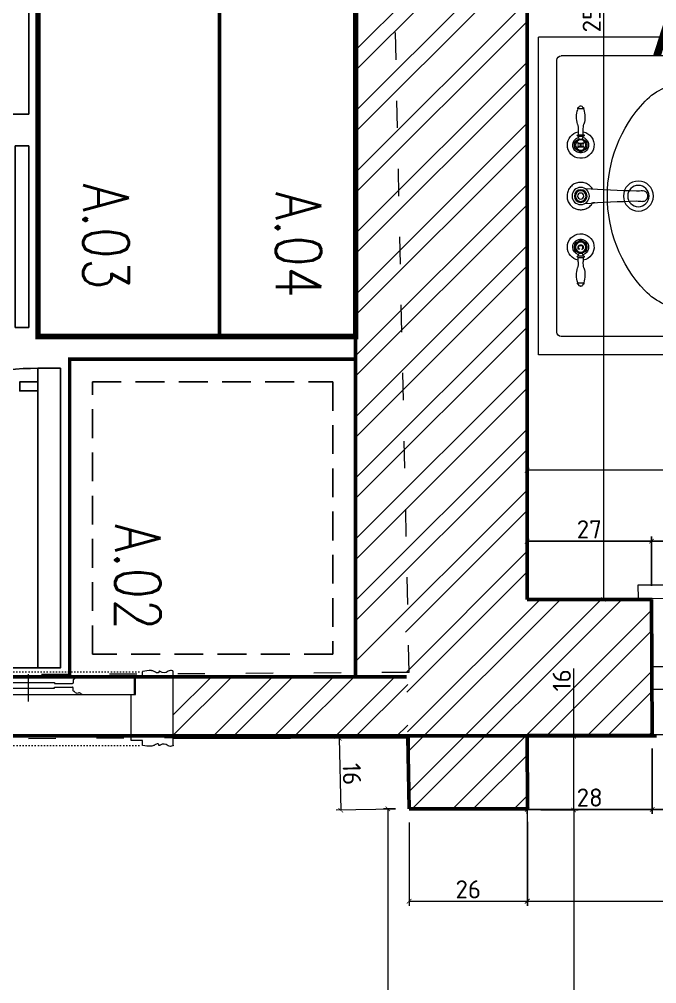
# Model space of a CAD drawing. Header units: inches. Extents: x -10121 to 9010, y 58067 to 62726.
# Drawn here: x -1639.7 to -1499.2, y 61780.5 to 61993 of the extents above; entities that cross this region are included whole.
import ezdxf
from ezdxf.enums import TextEntityAlignment as Align

# ---------------------------------------------------------------- set-up
doc = ezdxf.new("R2010")
doc.units = ezdxf.units.IN
for name, pattern in [('ACAD_ISO03W100', [30, 12, -18]), ('DOT', [6.35, 0, -6.35]), ('HIDDEN', [9.525, 6.35, -3.175])]:
    doc.linetypes.add(name, pattern=pattern)
for name, color, linetype in [('-DWG_ANA', 7, 'Continuous'), ('-DWG_DETAY1', 7, 'Continuous'), ('-DWG_DETAY2', 7, 'Continuous'), ('-DWG_DETAY4', 7, 'Continuous'), ('NO', 7, 'Continuous')]:
    doc.layers.add(name, color=color, linetype=linetype)
for name, color, linetype, lineweight in [('A-DUVAR 0.50', 40, 'Continuous', 50), ('A-KAPI A DOGR 0.13', 73, 'Continuous', 13), ('A-KAPI A DOGR 0.20', 46, 'Continuous', 20), ('A-KAPI NOKT', 35, 'DOT', 9), ('A-PRODUCT', 7, 'Continuous', 9), ('Auto-Olcu', 33, 'Continuous', 15), ('Auto-Silik_Cizgiler', 47, 'Continuous', 9), ('Auto-SilikCizgiler', 251, 'Continuous', 9), ('Auto-Vitrifiye', 8, 'Continuous', 9)]:
    doc.layers.add(name, color=color, linetype=linetype, lineweight=lineweight)
doc.styles.add('1-20', font='isocpeur.ttf', dxfattribs={"height": 4})
doc.styles.add('ROMANS', font='romans.shx', dxfattribs={"width": 0.8})
doc.styles.add('STYLE1', font='technic_.ttf')
doc.dimstyles.new('ölçü 1_20', dxfattribs={"dimtxt": 4, "dimasz": 1, "dimexe": 1, "dimexo": 3, "dimtad": 1, "dimdec": 0, "dimtxsty": '1-20', "dimblk": 'ARCHTICK', "dimcen": 1.5, "dimclrd": 256, "dimclre": 256, "dimclrt": 256, "dimadec": 0, "dimazin": 0, "dimtfac": 1, "dimtdec": 0, "dimtmove": 0, "dimatfit": 3, "dimldrblk": 'ARCHTICK', "dimfxl": 1, "dimlwd": -1, "dimlwe": -1, "dimarcsym": 0})

# ---------------------------------------------------------------- blocks, each defined once
blk = doc.blocks.new('_ARCHTICK')
at = {"color": 0, "linetype": 'ByBlock', "const_width": 0.15}
blk.add_lwpolyline([(-0.5, -0.5), (0.5, 0.5)], dxfattribs=at)
blk = doc.blocks.new('*D229')
at = {"layer": 'Auto-Olcu', "ltscale": 5, "transparency": 16777216}
for p, q in [((-1553.79, 61816), (-1553.79, 61797.65)), ((-1527.7, 61816.16), (-1527.7, 61797.65)), ((-1553.79, 61798.65), (-1527.7, 61798.65))]:
    blk.add_line(p, q, dxfattribs=at)
at = {"layer": 'DEFPOINTS', "color": 0, "ltscale": 5, "transparency": 16777216}
for p in [(-1553.79, 61819), (-1527.7, 61819.16), (-1527.7, 61798.65)]:
    blk.add_point(p, dxfattribs=at)
at = {"layer": 'Auto-Olcu', "ltscale": 5, "transparency": 16777216, "rotation": 180}
blk.add_blockref('_ARCHTICK', (-1553.79, 61798.65), dxfattribs=at)
at = {"layer": 'Auto-Olcu', "ltscale": 5, "transparency": 16777216}
blk.add_blockref('_ARCHTICK', (-1527.7, 61798.65), dxfattribs=at)
at = {"layer": 'Auto-Olcu', "ltscale": 5, "transparency": 16777216, "insert": (-1540.75, 61801.28), "char_height": 4, "attachment_point": 5, "style": '1-20'}
blk.add_mtext('26', dxfattribs=at)
blk = doc.blocks.new('*D233')
at = {"layer": 'Auto-Olcu', "ltscale": 5, "transparency": 16777216}
for p, q in [((-1527.79, 61832), (-1527.79, 61797.65)), ((-1377.37, 61832.88), (-1377.37, 61797.65)), ((-1527.79, 61798.65), (-1377.37, 61798.65))]:
    blk.add_line(p, q, dxfattribs=at)
at = {"layer": 'DEFPOINTS', "color": 0, "ltscale": 5, "transparency": 16777216}
for p in [(-1377.37, 61835.88), (-1527.79, 61835), (-1377.37, 61798.65)]:
    blk.add_point(p, dxfattribs=at)
at = {"layer": 'Auto-Olcu', "ltscale": 5, "transparency": 16777216, "rotation": 180}
blk.add_blockref('_ARCHTICK', (-1527.79, 61798.65), dxfattribs=at)
at = {"layer": 'Auto-Olcu', "ltscale": 5, "transparency": 16777216}
blk.add_blockref('_ARCHTICK', (-1377.37, 61798.65), dxfattribs=at)
at = {"layer": 'Auto-Olcu', "ltscale": 5, "transparency": 16777216, "insert": (-1452.58, 61801.28), "char_height": 4, "attachment_point": 5, "style": '1-20'}
blk.add_mtext('150', dxfattribs=at)
blk = doc.blocks.new('*D234')
at = {"layer": 'Auto-Olcu', "ltscale": 5, "transparency": 16777216}
for p, q in [((-1517.53, 61835), (-1517.53, 61849.94)), ((-1524.79, 61835), (-1516.53, 61835)), ((-1517.53, 61818.78), (-1517.53, 61835)), ((-1524.79, 61818.78), (-1516.53, 61818.78))]:
    blk.add_line(p, q, dxfattribs=at)
at = {"layer": 'DEFPOINTS', "color": 0, "ltscale": 5, "transparency": 16777216}
for p in [(-1527.79, 61835), (-1527.79, 61818.78), (-1517.53, 61818.78)]:
    blk.add_point(p, dxfattribs=at)
at = {"layer": 'Auto-Olcu', "ltscale": 5, "transparency": 16777216}
for p, rotation in [((-1517.53, 61835), 90), ((-1517.53, 61818.78), 270)]:
    blk.add_blockref('_ARCHTICK', p, dxfattribs=dict(at, rotation=rotation))
at = {"layer": 'Auto-Olcu', "ltscale": 5, "transparency": 16777216, "insert": (-1520.15, 61847.32), "char_height": 4, "attachment_point": 5, "rotation": 90, "style": '1-20'}
blk.add_mtext('16', dxfattribs=at)
blk = doc.blocks.new('*D235')
at = {"layer": 'Auto-Olcu', "ltscale": 5, "transparency": 16777216}
for p, q in [((-1524.79, 61818.78), (-1516.53, 61818.78)), ((-1517.53, 61818.78), (-1517.53, 61707.08)), ((-1520.28, 61707.08), (-1516.53, 61707.08))]:
    blk.add_line(p, q, dxfattribs=at)
at = {"layer": 'DEFPOINTS', "color": 0, "ltscale": 5, "transparency": 16777216}
for p in [(-1527.79, 61818.78), (-1523.28, 61707.08), (-1517.53, 61707.08)]:
    blk.add_point(p, dxfattribs=at)
at = {"layer": 'Auto-Olcu', "ltscale": 5, "transparency": 16777216}
for p, rotation in [((-1517.53, 61818.78), 90), ((-1517.53, 61707.08), 270)]:
    blk.add_blockref('_ARCHTICK', p, dxfattribs=dict(at, rotation=rotation))
at = {"layer": 'Auto-Olcu', "ltscale": 5, "transparency": 16777216, "insert": (-1520.15, 61762.93), "char_height": 4, "attachment_point": 5, "rotation": 90, "style": '1-20'}
blk.add_mtext('112', dxfattribs=at)
blk = doc.blocks.new('*D236')
at = {"layer": 'Auto-Olcu', "ltscale": 5, "transparency": 16777216}
for p, q in [((-1556.79, 61819), (-1559.46, 61819)), ((-1558.46, 61819), (-1558.46, 61707.08)), ((-1553.28, 61707.08), (-1559.46, 61707.08))]:
    blk.add_line(p, q, dxfattribs=at)
at = {"layer": 'DEFPOINTS', "color": 0, "ltscale": 5, "transparency": 16777216}
for p in [(-1553.79, 61819), (-1558.46, 61707.08), (-1550.28, 61707.08)]:
    blk.add_point(p, dxfattribs=at)
at = {"layer": 'Auto-Olcu', "ltscale": 5, "transparency": 16777216}
for p, rotation in [((-1558.46, 61819), 90), ((-1558.46, 61707.08), 270)]:
    blk.add_blockref('_ARCHTICK', p, dxfattribs=dict(at, rotation=rotation))
at = {"layer": 'Auto-Olcu', "ltscale": 5, "transparency": 16777216, "insert": (-1561.09, 61763.04), "char_height": 4, "attachment_point": 5, "rotation": 90, "style": '1-20'}
blk.add_mtext('112', dxfattribs=at)
blk = doc.blocks.new('*D237')
at = {"layer": 'Auto-Olcu', "ltscale": 5, "transparency": 16777216}
for p, q in [((-1557.1, 61834.79), (-1570.17, 61834.53)), ((-1569.17, 61834.55), (-1568.86, 61818.71)), ((-1556.79, 61818.94), (-1569.86, 61818.69))]:
    blk.add_line(p, q, dxfattribs=at)
at = {"layer": 'DEFPOINTS', "color": 0, "ltscale": 5, "transparency": 16777216}
for p in [(-1554.1, 61834.85), (-1568.86, 61818.71), (-1553.79, 61819)]:
    blk.add_point(p, dxfattribs=at)
at = {"layer": 'Auto-Olcu', "ltscale": 5, "transparency": 16777216}
for p, rotation in [((-1569.17, 61834.55), 91.12397117514129), ((-1568.86, 61818.71), 271.1239711751413)]:
    blk.add_blockref('_ARCHTICK', p, dxfattribs=dict(at, rotation=rotation))
at = {"layer": 'Auto-Olcu', "ltscale": 5, "transparency": 16777216, "insert": (-1566.39, 61826.68), "char_height": 4, "attachment_point": 5, "rotation": 271.124, "style": '1-20'}
blk.add_mtext('16', dxfattribs=at)
blk = doc.blocks.new('*D244')
at = {"layer": 'Auto-Olcu', "ltscale": 5, "transparency": 16777216}
for p, q in [((-1524.79, 62123.64), (-1509.95, 62123.64)), ((-1510.95, 62123.64), (-1510.95, 61865.16)), ((-1524.8, 61865.16), (-1509.95, 61865.16))]:
    blk.add_line(p, q, dxfattribs=at)
at = {"layer": 'DEFPOINTS', "color": 0, "ltscale": 5, "transparency": 16777216}
for p in [(-1527.79, 62123.64), (-1527.8, 61865.16), (-1510.95, 61865.16)]:
    blk.add_point(p, dxfattribs=at)
at = {"layer": 'Auto-Olcu', "ltscale": 5, "transparency": 16777216}
for p, rotation in [((-1510.95, 62123.64), 90), ((-1510.95, 61865.16), 270)]:
    blk.add_blockref('_ARCHTICK', p, dxfattribs=dict(at, rotation=rotation))
at = {"layer": 'Auto-Olcu', "ltscale": 5, "transparency": 16777216, "insert": (-1513.57, 61994.4), "char_height": 4, "attachment_point": 5, "rotation": 90, "style": '1-20'}
blk.add_mtext('258', dxfattribs=at)
blk = doc.blocks.new('*D248')
at = {"layer": 'Auto-Olcu', "ltscale": 5, "transparency": 16777216}
for p, q in [((-1527.79, 61868.64), (-1527.79, 61894.61)), ((-1374.72, 61893.61), (-1527.79, 61893.61)), ((-1374.72, 61868.64), (-1374.72, 61894.61))]:
    blk.add_line(p, q, dxfattribs=at)
at = {"layer": 'DEFPOINTS', "color": 0, "ltscale": 5, "transparency": 16777216}
for p in [(-1527.79, 61893.61), (-1527.79, 61865.64), (-1374.72, 61865.64)]:
    blk.add_point(p, dxfattribs=at)
at = {"layer": 'Auto-Olcu', "ltscale": 5, "transparency": 16777216, "rotation": 180}
blk.add_blockref('_ARCHTICK', (-1527.79, 61893.61), dxfattribs=at)
at = {"layer": 'Auto-Olcu', "ltscale": 5, "transparency": 16777216}
blk.add_blockref('_ARCHTICK', (-1374.72, 61893.61), dxfattribs=at)
at = {"layer": 'Auto-Olcu', "ltscale": 5, "transparency": 16777216, "insert": (-1451.25, 61896.24), "char_height": 4, "attachment_point": 5, "style": '1-20'}
blk.add_mtext('153', dxfattribs=at)
blk = doc.blocks.new('JLKUI')
for p, q in [((8685.78, -1965.59), (8685.78, -1933.96)), ((8755.78, -1933.96), (8685.78, -1933.96)), ((8755.78, -1965.59), (8755.78, -1933.96)), ((8689.87, -1965.59), (8689.87, -1938.99)), ((8750.74, -1938.04), (8690.82, -1938.04)), ((8751.69, -1965.59), (8751.69, -1938.99))]:
    blk.add_line(p, q)
for centre, radius in [((8720.78, -1943.29), 1.9), ((8720.78, -1955.99), 3.3), ((8720.78, -1955.99), 2.35)]:
    blk.add_circle(centre, radius)
for centre, radius, start, end in [((8690.82, -1938.99), 0.95, 90, 180), ((8750.74, -1938.99), 0.95, 0, 90), ((8720.78, -1979.56), 30.4, 46.6377, 133.3623), ((8708.71, -1966.78), 12.82, 133.3623, 226.6377), ((8732.85, -1966.78), 12.82, 313.3623, 46.6377), ((8761.78, -1965.59), 76, 180, 186.9781), ((8761.78, -1965.59), 71.92, 180, 186.9781), ((8679.78, -1965.59), 71.92, 353.0219, 0), ((8679.78, -1965.59), 76, 353.0219, 0), ((8698.13, -1973.38), 11.88, 186.9781, 270), ((8698.13, -1973.38), 7.79, 186.9781, 270), ((8743.43, -1973.38), 7.79, 270, 353.0219), ((8743.43, -1973.38), 11.88, 270, 353.0219), ((8720.78, -1954), 30.4, 226.6377, 313.3623), ((8683.42, -2028.63), 49.68, 62.8197, 72.7769), ((8758.14, -2028.63), 49.68, 107.2231, 117.1803), ((8720.78, -1954.41), 33.41, 243.9617, 296.0383), ((8590.18, -2228.42), 266.05, 64.5897, 66.06), ((8851.38, -2228.42), 266.05, 113.94, 115.4103), ((8720.78, -1954.41), 37.49, 243.9831, 296.0169)]:
    blk.add_arc(centre, radius, start, end)
blk = doc.blocks.new('EALS13 TOP')
at = {"layer": 'A-PRODUCT', "linetype": 'Continuous', "lineweight": 15}
for p, q in [((3.106, 9.381), (3.019, 9.23)), ((3.364, 9.429), (3.19, 9.429)), ((3.701, 9.429), (3.527, 9.429)), ((3.873, 9.23), (3.785, 9.381)), ((12.019, 9.23), (12.106, 9.381)), ((12.19, 9.429), (12.364, 9.429)), ((12.527, 9.429), (12.701, 9.429)), ((12.785, 9.381), (12.873, 9.23)), ((0, 8.913), (0, 8.866)), ((0.072, 9.039), (0.146, 9.083)), ((0.146, 8.696), (0.072, 8.74)), ((0.15, 9.088), (0.169, 9.138)), ((0.169, 8.641), (0.15, 8.691)), ((0.206, 9.164), (0.261, 9.164)), ((0.261, 8.615), (0.206, 8.615)), ((0.27, 8.625), (0.27, 9.154)), ((2.14, 9.109), (2.543, 9.109)), ((2.543, 8.67), (2.14, 8.67)), ((2.543, 9.136), (2.543, 8.643)), ((2.673, 9.14), (2.673, 8.639)), ((2.937, 9.089), (2.921, 9.061)), ((2.921, 8.718), (2.937, 8.69)), ((2.928, 9.06), (2.928, 9.045)), ((2.928, 8.734), (2.928, 8.719)), ((3.019, 8.549), (3.106, 8.398)), ((3.229, 9.101), (3.231, 9.101)), ((3.404, 9.113), (3.241, 9.113)), ((3.248, 8.66), (3.404, 8.66)), ((3.279, 9.031), (3.279, 8.742)), ((3.342, 8.899), (3.342, 9.031)), ((3.562, 8.899), (3.342, 8.899)), ((3.342, 8.742), (3.342, 8.88)), ((3.342, 8.88), (3.562, 8.88)), ((3.389, 9.101), (3.404, 9.101)), ((3.404, 8.673), (3.389, 8.673)), ((3.404, 9.101), (3.404, 9.113)), ((3.404, 8.66), (3.404, 8.673)), ((3.65, 9.113), (3.499, 9.113)), ((3.499, 9.113), (3.499, 9.101)), ((3.499, 9.101), (3.514, 9.101)), ((3.514, 8.673), (3.499, 8.673)), ((3.499, 8.673), (3.499, 8.66)), ((3.499, 8.66), (3.644, 8.66)), ((3.562, 9.031), (3.562, 8.899)), ((3.562, 8.88), (3.562, 8.742)), ((3.624, 8.742), (3.624, 9.031)), ((3.785, 8.398), (3.873, 8.549)), ((4.041, 8.938), (3.954, 9.089)), ((3.954, 8.69), (4.041, 8.841)), ((11.85, 8.938), (11.937, 9.089)), ((11.937, 8.69), (11.85, 8.841)), ((12.106, 8.398), (12.019, 8.549)), ((12.615, 9.122), (12.603, 9.122)), ((12.615, 8.965), (12.628, 8.965)), ((12.873, 8.549), (12.785, 8.398)), ((12.954, 9.089), (12.97, 9.061)), ((12.97, 8.718), (12.954, 8.69)), ((12.963, 9.06), (12.963, 9.045)), ((12.963, 8.734), (12.963, 8.719)), ((13.219, 9.14), (13.219, 8.639)), ((13.349, 9.136), (13.349, 8.643)), ((13.752, 9.109), (13.349, 9.109)), ((13.349, 8.67), (13.752, 8.67)), ((15.621, 8.625), (15.621, 9.154)), ((15.686, 9.164), (15.631, 9.164)), ((15.631, 8.615), (15.686, 8.615)), ((15.741, 9.088), (15.723, 9.138)), ((15.723, 8.641), (15.741, 8.691)), ((15.819, 9.039), (15.746, 9.083)), ((15.746, 8.696), (15.819, 8.74)), ((15.891, 8.913), (15.891, 8.866)), ((3.19, 8.35), (3.364, 8.35)), ((3.527, 8.35), (3.701, 8.35)), ((8.539, 7.637), (8.539, 7.838)), ((12.364, 8.35), (12.19, 8.35)), ((12.701, 8.35), (12.527, 8.35)), ((7.352, 7.637), (7.352, 7.648))]:
    blk.add_line(p, q, dxfattribs=at)
at = {"layer": 'A-PRODUCT', "linetype": 'Continuous', "lineweight": 15, "flags": 128}
for points in [[(12.628, 8.965), (12.626, 8.985), (12.625, 9.004), (12.623, 9.024), (12.622, 9.044), (12.62, 9.064), (12.619, 9.083), (12.617, 9.103), (12.615, 9.122)], [(12.641, 8.77), (12.639, 8.771), (12.638, 8.772), (12.637, 8.772), (12.635, 8.773), (12.634, 8.774), (12.633, 8.775), (12.632, 8.776), (12.63, 8.776)], [(7.478, 3.435), (7.47, 3.37), (7.479, 3.298), (7.506, 3.229), (7.55, 3.165), (7.61, 3.108), (7.682, 3.062), (7.764, 3.028), (7.853, 3.007), (7.946, 3), (8.038, 3.007), (8.128, 3.028), (8.21, 3.062), (8.282, 3.108), (8.341, 3.165), (8.385, 3.229), (8.412, 3.298), (8.421, 3.37), (8.413, 3.435)]]:
    blk.add_lwpolyline(points, dxfattribs=at)
at = {"layer": 'A-PRODUCT', "linetype": 'Continuous', "lineweight": 15}
for centre, radius in [((7.946, 8.889), 0.556), ((7.946, 8.889), 0.468), ((3.446, 8.889), 0.45), ((7.946, 8.889), 0.269), ((12.446, 8.889), 0.45)]:
    blk.add_circle(centre, radius, dxfattribs=at)
for centre, radius, start, end in [((3.446, 8.889), 1.177, 90, 169.23453), ((3.446, 8.889), 1.177, 190.76547, 90), ((3.446, 8.889), 0.701, 196.44246, 90), ((3.446, 8.889), 0.701, 90, 163.55754), ((3.446, 8.889), 0.546, 198.24755, 161.75245), ((3.123, 9.371), 0.0197, 123.82531, 150), ((3.446, 8.889), 0.599, 116.17469, 123.82531), ((3.19, 9.41), 0.0197, 90, 116.17469), ((3.701, 9.41), 0.0197, 63.82531, 90), ((3.446, 8.889), 0.599, 56.17469, 63.82531), ((3.768, 9.371), 0.0197, 30, 56.17469), ((12.446, 8.889), 1.177, 90, 349.23453), ((12.446, 8.889), 0.701, 90, 343.55754), ((12.446, 8.889), 0.546, 18.24755, 341.75245), ((12.123, 9.371), 0.0197, 123.82531, 150), ((12.446, 8.889), 0.599, 116.17469, 123.82531), ((12.19, 9.41), 0.0197, 90, 116.17469), ((12.446, 8.889), 1.177, 10.76547, 90), ((12.446, 8.889), 0.701, 16.44246, 90), ((12.701, 9.41), 0.0197, 63.82531, 90), ((12.446, 8.889), 0.599, 56.17469, 63.82531), ((12.768, 9.371), 0.0197, 30, 56.17469), ((0.146, 8.913), 0.146, 120.52971, 180), ((0.146, 8.866), 0.146, 180, 239.47029), ((0.141, 9.091), 0.00984, 300.52971, 339.58431), ((0.141, 8.688), 0.00984, 20.41569, 59.47029), ((0.206, 9.124), 0.0394, 90, 159.58431), ((0.206, 8.655), 0.0394, 200.41569, 270), ((0.261, 9.154), 0.00984, 0, 90), ((0.261, 8.625), 0.00984, 270, 0), ((0.326, 9.078), 0.0787, 107.1713, 135.23492), ((0.326, 8.701), 0.0787, 224.76508, 252.8287), ((1.001, 6.895), 2.363, 75.06939, 107.1713), ((1.001, 10.884), 2.363, 252.8287, 284.93061), ((2.14, 11.166), 2.057, 255.06939, 270), ((2.14, 6.613), 2.057, 90, 104.93061), ((2.608, 9.136), 0.0652, 4.32425, 180), ((2.608, 8.643), 0.0652, 180, 355.67575), ((2.682, 9.141), 0.00984, 184.32425, 238.91681), ((2.682, 8.638), 0.00984, 121.08319, 175.67575), ((2.938, 9.565), 0.504, 238.91681, 268.9033), ((2.938, 8.214), 0.504, 91.0967, 121.08319), ((3.446, 8.889), 0.303, 132.39808, 135.81752), ((3.446, 8.889), 0.303, 225.6237, 229.17237), ((3.446, 8.889), 0.303, 310.82763, 314.74465), ((3.446, 8.889), 0.303, 44.02672, 47.60192), ((4.024, 8.928), 0.0197, 3.82531, 30), ((4.024, 8.851), 0.0197, 330, 356.17469), ((3.446, 8.889), 0.599, 356.17469, 3.82531), ((-118.474, 0.301), 126.042, 1.66743, 3.75018), ((133.725, 0.324), 125.401, 176.24178, 178.33451), ((12.446, 8.889), 0.599, 176.17469, 183.82531), ((11.867, 8.928), 0.0197, 150, 176.17469), ((11.867, 8.851), 0.0197, 183.82531, 210), ((12.954, 9.565), 0.504, 271.0967, 301.08319), ((12.954, 8.214), 0.504, 58.91681, 88.9033), ((13.209, 9.141), 0.00984, 301.08319, 355.67575), ((13.209, 8.638), 0.00984, 4.32425, 58.91681), ((13.284, 9.136), 0.0652, 0, 175.67575), ((13.284, 8.643), 0.0652, 184.32425, 0), ((13.752, 11.166), 2.057, 270, 284.93061), ((13.752, 6.613), 2.057, 75.06939, 90), ((14.89, 6.895), 2.363, 72.8287, 104.93061), ((14.89, 10.884), 2.363, 255.06939, 287.1713), ((15.565, 9.078), 0.0787, 44.76508, 72.8287), ((15.565, 8.701), 0.0787, 287.1713, 315.23492), ((15.631, 9.154), 0.00984, 90, 180), ((15.631, 8.625), 0.00984, 180, 270), ((15.686, 9.124), 0.0394, 20.41569, 90), ((15.686, 8.655), 0.0394, 270, 339.58431), ((15.751, 9.091), 0.00984, 200.41569, 239.47029), ((15.751, 8.688), 0.00984, 120.52971, 159.58431), ((15.745, 8.913), 0.146, 0, 59.47029), ((15.745, 8.866), 0.146, 300.52971, 0), ((3.123, 8.408), 0.0197, 210, 236.17469), ((3.446, 8.889), 0.599, 236.17469, 243.82531), ((3.19, 8.369), 0.0197, 243.82531, 270), ((3.701, 8.369), 0.0197, 270, 296.17469), ((3.446, 8.889), 0.599, 296.17469, 303.82531), ((3.768, 8.408), 0.0197, 303.82531, 330), ((12.123, 8.408), 0.0197, 210, 236.17469), ((12.446, 8.889), 0.599, 236.17469, 243.82531), ((12.19, 8.369), 0.0197, 243.82531, 270), ((12.701, 8.369), 0.0197, 270, 296.17469), ((12.446, 8.889), 0.599, 296.17469, 303.82531), ((12.768, 8.408), 0.0197, 303.82531, 330), ((-2.012, 4.361), 9.535, 354.42603, 357.63911), ((17.904, 4.361), 9.535, 182.36089, 185.57397)]:
    blk.add_arc(centre, radius, start, end, dxfattribs=at)
for points, knots in [([(7.34, 7.848), (7.332, 7.852), (7.263, 7.886), (7.149, 7.978), (7.006, 8.122), (6.891, 8.291), (6.806, 8.477), (6.753, 8.673), (6.734, 8.876), (6.748, 9.079), (6.797, 9.276), (6.877, 9.463), (6.989, 9.634), (7.128, 9.785), (7.29, 9.909), (7.471, 10.006), (7.666, 10.069), (7.826, 10.094), (7.92, 10.096), (7.946, 10.096)], [0, 0, 0, 0, 0.008598, 0.073031, 0.137513, 0.201995, 0.266359, 0.330723, 0.394899, 0.459075, 0.523345, 0.587615, 0.652249, 0.716883, 0.781671, 0.846458, 0.910965, 0.975471, 1, 1, 1, 1]), ([(7.946, 10.096), (8, 10.094), (8.109, 10.09), (8.282, 10.053), (8.46, 9.987), (8.636, 9.886), (8.793, 9.757), (8.926, 9.603), (9.032, 9.428), (9.107, 9.238), (9.149, 9.037), (9.157, 8.833), (9.13, 8.63), (9.07, 8.435), (8.977, 8.253), (8.856, 8.089), (8.714, 7.95), (8.604, 7.881), (8.551, 7.847)], [0, 0, 0, 0, 0.051869, 0.103738, 0.167682, 0.231626, 0.295813, 0.36, 0.424601, 0.489202, 0.553994, 0.618786, 0.68333, 0.747874, 0.812151, 0.876428, 0.940732, 1, 1, 1, 1]), ([(2.926, 9.055), (2.927, 9.055), (2.928, 9.055), (2.926, 9.033), (2.923, 8.996), (2.919, 8.946), (2.918, 8.889), (2.919, 8.833), (2.923, 8.783), (2.926, 8.746), (2.928, 8.724), (2.927, 8.724), (2.926, 8.724)], [0, 0, 0, 0, 0.073755, 0.179468, 0.285736, 0.393231, 0.500653, 0.607115, 0.713548, 0.820929, 0.928463, 1, 1, 1, 1]), ([(3.231, 9.101), (3.235, 9.1), (3.242, 9.1), (3.252, 9.097), (3.258, 9.094), (3.261, 9.092)], [0, 0, 0, 0, 0.349165, 0.67036, 1, 1, 1, 1]), ([(3.271, 8.69), (3.267, 8.686), (3.26, 8.678), (3.246, 8.674), (3.237, 8.673), (3.234, 8.673)], [0, 0, 0, 0, 0.3797628, 0.7498756, 1, 1, 1, 1]), ([(3.261, 9.092), (3.263, 9.091), (3.266, 9.089), (3.271, 9.084), (3.273, 9.08), (3.274, 9.078)], [0, 0, 0, 0, 0.335361, 0.600399, 1, 1, 1, 1]), ([(3.279, 8.742), (3.278, 8.733), (3.278, 8.72), (3.276, 8.702), (3.273, 8.694), (3.271, 8.69)], [0, 0, 0, 0, 0.490581, 0.741034, 1, 1, 1, 1]), ([(3.274, 9.078), (3.275, 9.074), (3.278, 9.065), (3.278, 9.049), (3.279, 9.037), (3.279, 9.031)], [0, 0, 0, 0, 0.248928, 0.623529, 1, 1, 1, 1]), ([(3.342, 9.031), (3.342, 9.037), (3.342, 9.048), (3.343, 9.064), (3.345, 9.078), (3.351, 9.087), (3.357, 9.091), (3.359, 9.093)], [0, 0, 0, 0, 0.2509276, 0.5019919, 0.716414, 0.8571954, 1, 1, 1, 1]), ([(3.346, 8.696), (3.345, 8.699), (3.342, 8.709), (3.342, 8.725), (3.342, 8.736), (3.342, 8.742)], [0, 0, 0, 0, 0.249243, 0.623767, 1, 1, 1, 1]), ([(3.359, 8.681), (3.358, 8.682), (3.355, 8.684), (3.35, 8.688), (3.347, 8.692), (3.346, 8.695), (3.346, 8.696)], [0, 0, 0, 0, 0.252115, 0.504978, 0.933337, 1, 1, 1, 1]), ([(3.359, 9.093), (3.362, 9.094), (3.366, 9.096), (3.376, 9.1), (3.383, 9.1), (3.389, 9.101)], [0, 0, 0, 0, 0.2512057, 0.5030469, 1, 1, 1, 1]), ([(3.389, 8.673), (3.386, 8.673), (3.381, 8.673), (3.371, 8.675), (3.364, 8.679), (3.359, 8.681)], [0, 0, 0, 0, 0.251458, 0.503645, 1, 1, 1, 1]), ([(3.514, 9.101), (3.517, 9.1), (3.522, 9.1), (3.532, 9.098), (3.539, 9.095), (3.544, 9.092)], [0, 0, 0, 0, 0.251355, 0.503428, 1, 1, 1, 1]), ([(3.554, 8.69), (3.55, 8.686), (3.542, 8.678), (3.528, 8.674), (3.518, 8.673), (3.514, 8.673)], [0, 0, 0, 0, 0.37635, 0.716192, 1, 1, 1, 1]), ([(3.544, 9.092), (3.545, 9.091), (3.548, 9.09), (3.553, 9.085), (3.556, 9.081), (3.557, 9.078), (3.557, 9.078)], [0, 0, 0, 0, 0.252247, 0.505366, 0.938528, 1, 1, 1, 1]), ([(3.562, 8.742), (3.561, 8.733), (3.561, 8.72), (3.559, 8.702), (3.555, 8.694), (3.554, 8.69)], [0, 0, 0, 0, 0.490528, 0.740558, 1, 1, 1, 1]), ([(3.557, 9.078), (3.558, 9.074), (3.561, 9.065), (3.561, 9.049), (3.562, 9.037), (3.562, 9.031)], [0, 0, 0, 0, 0.249801, 0.624069, 1, 1, 1, 1]), ([(3.624, 9.031), (3.625, 9.042), (3.625, 9.057), (3.627, 9.076), (3.633, 9.087), (3.639, 9.091), (3.642, 9.093), (3.642, 9.093)], [0, 0, 0, 0, 0.456799, 0.697171, 0.838695, 0.980055, 1, 1, 1, 1]), ([(3.629, 8.696), (3.628, 8.699), (3.625, 8.709), (3.625, 8.724), (3.625, 8.736), (3.624, 8.742)], [0, 0, 0, 0, 0.24833, 0.623199, 1, 1, 1, 1]), ([(3.642, 8.681), (3.64, 8.682), (3.637, 8.685), (3.632, 8.69), (3.63, 8.693), (3.629, 8.696)], [0, 0, 0, 0, 0.367657, 0.615582, 1, 1, 1, 1]), ([(3.642, 9.093), (3.646, 9.094), (3.652, 9.098), (3.66, 9.099), (3.663, 9.1)], [0, 0, 0, 0, 0.49285, 1, 1, 1, 1]), ([(3.659, 8.674), (3.656, 8.675), (3.65, 8.677), (3.645, 8.68), (3.642, 8.681)], [0, 0, 0, 0, 0.4951398, 1, 1, 1, 1]), ([(12.464, 9.122), (12.439, 9.12), (12.389, 9.115), (12.324, 9.075), (12.277, 9.018), (12.249, 8.952), (12.246, 8.905), (12.244, 8.883)], [0, 0, 0, 0, 0.207164, 0.415135, 0.613237, 0.813483, 1, 1, 1, 1]), ([(12.244, 8.883), (12.245, 8.87), (12.246, 8.844), (12.256, 8.794), (12.276, 8.761), (12.289, 8.739)], [0, 0, 0, 0, 0.2513503, 0.5030462, 1, 1, 1, 1]), ([(12.289, 8.739), (12.304, 8.722), (12.335, 8.687), (12.397, 8.661), (12.439, 8.658), (12.459, 8.657)], [0, 0, 0, 0, 0.349515, 0.701334, 1, 1, 1, 1]), ([(12.32, 8.886), (12.322, 8.923), (12.325, 8.977), (12.354, 9.043), (12.389, 9.081), (12.431, 9.1), (12.459, 9.102), (12.472, 9.103)], [0, 0, 0, 0, 0.370968, 0.544608, 0.719933, 0.869131, 1, 1, 1, 1]), ([(12.483, 8.688), (12.46, 8.691), (12.42, 8.695), (12.373, 8.727), (12.339, 8.771), (12.322, 8.827), (12.321, 8.868), (12.32, 8.886)], [0, 0, 0, 0, 0.243602, 0.409353, 0.575204, 0.815374, 1, 1, 1, 1]), ([(12.459, 8.657), (12.483, 8.659), (12.527, 8.662), (12.589, 8.698), (12.622, 8.738), (12.638, 8.765), (12.641, 8.77)], [0, 0, 0, 0, 0.320277, 0.583729, 0.922646, 1, 1, 1, 1]), ([(12.557, 9.103), (12.55, 9.106), (12.535, 9.112), (12.504, 9.12), (12.48, 9.121), (12.464, 9.122)], [0, 0, 0, 0, 0.250797, 0.501938, 1, 1, 1, 1]), ([(12.472, 9.103), (12.487, 9.102), (12.518, 9.099), (12.558, 9.075), (12.595, 9.031), (12.607, 8.991), (12.615, 8.965)], [0, 0, 0, 0, 0.213461, 0.428648, 0.62417, 1, 1, 1, 1]), ([(12.63, 8.776), (12.619, 8.762), (12.596, 8.732), (12.551, 8.698), (12.51, 8.689), (12.488, 8.688), (12.483, 8.688)], [0, 0, 0, 0, 0.313846, 0.63154, 0.917361, 1, 1, 1, 1]), ([(12.576, 9.097), (12.574, 9.097), (12.571, 9.098), (12.565, 9.1), (12.56, 9.102), (12.557, 9.103)], [0, 0, 0, 0, 0.251254, 0.502501, 1, 1, 1, 1]), ([(12.591, 9.102), (12.59, 9.101), (12.587, 9.099), (12.582, 9.097), (12.578, 9.097), (12.576, 9.097)], [0, 0, 0, 0, 0.251027, 0.683139, 1, 1, 1, 1]), ([(12.603, 9.122), (12.602, 9.119), (12.6, 9.114), (12.596, 9.107), (12.593, 9.104), (12.591, 9.102)], [0, 0, 0, 0, 0.385246, 0.656489, 1, 1, 1, 1]), ([(12.965, 9.055), (12.964, 9.055), (12.963, 9.055), (12.965, 9.033), (12.969, 8.996), (12.972, 8.946), (12.973, 8.889), (12.972, 8.833), (12.969, 8.783), (12.965, 8.746), (12.963, 8.724), (12.964, 8.724), (12.965, 8.724)], [0, 0, 0, 0, 0.073755, 0.179468, 0.285736, 0.393231, 0.500653, 0.607115, 0.713548, 0.820929, 0.928463, 1, 1, 1, 1])]:
    blk.add_open_spline(points, degree=3, knots=knots, dxfattribs=at)
blk = doc.blocks.new('A$C6E7B0E9E')
at = {"layer": '-DWG_ANA', "color": 0, "const_width": 0.8}
blk.add_lwpolyline([(0.4, 0.4), (0.4, 70.4), (63.4, 70.4), (63.4, 0.4)], close=True, dxfattribs=at)
at = {"layer": '-DWG_DETAY1', "color": 0}
blk.add_lwpolyline([(65.4, 2.4), (65.4, 68.4), (70.4, 68.4), (70.4, 2.4)], close=True, dxfattribs=at)
at = {"layer": '-DWG_DETAY2', "color": 0, "linetype": 'HIDDEN'}
blk.add_lwpolyline([(58.4, 5.4), (5.4, 5.4), (5.4, 65.4), (58.4, 65.4)], close=True, dxfattribs=at)
at = {"layer": '-DWG_DETAY2', "color": 0}
blk.add_lwpolyline([(70.4, 7.4), (74.4, 7.4), (74.4, 5.4), (70.4, 5.4)], dxfattribs=at)
at = {"layer": '-DWG_DETAY4', "color": 0}
blk.add_lwpolyline([(70.4, 68.4), (136.4, 68.4, -0.414214), (70.4, 2.4, -0.414214)], format="xyb", dxfattribs=at)
at = {"layer": 'NO', "linetype": 'Continuous', "style": 'ROMANS', "width": 0.8}
blk.add_attdef('NO', text='', height=10, rotation=90, dxfattribs=at).set_placement((48.4, 48.4), align=Align.MIDDLE)
blk = doc.blocks.new('SBT_KR')
at = {"layer": '-DWG_DETAY1', "color": 0}
blk.add_lwpolyline([(-2, -2), (-2, -6), (-46, -6), (-46, -2)], close=True, dxfattribs=at)
at = {"layer": '-DWG_DETAY2', "color": 0}
blk.add_lwpolyline([(-34, -6), (-34, -8), (-44, -8), (-44, -6)], dxfattribs=at)
at = {"layer": '-DWG_DETAY4', "color": 0}
blk.add_lwpolyline([(-2, -7), (-2, -51.01, -0.414214), (-46.01, -7)], format="xyb", dxfattribs=at)
blk = doc.blocks.new('SBT_KL')
at = {"layer": '-DWG_DETAY1', "color": 0}
blk.add_lwpolyline([(46, -2), (46, -6), (2, -6), (2, -2)], close=True, dxfattribs=at)
at = {"layer": '-DWG_DETAY2', "color": 0}
blk.add_lwpolyline([(44, -6), (44, -8), (34, -8), (34, -6)], dxfattribs=at)
at = {"layer": '-DWG_DETAY4', "color": 0}
blk.add_lwpolyline([(2, -7), (2, -51.01, 0.414214), (46.01, -7)], format="xyb", dxfattribs=at)
blk = doc.blocks.new('A$C5E1E09C9')
at = {"layer": '-DWG_ANA', "color": 0, "const_width": 1.2}
blk.add_lwpolyline([(121.01, 143.6), (121.01, 0.6), (51.01, 0.6), (51.01, 143.6)], close=True, dxfattribs=at)
at = {"layer": '-DWG_DETAY1', "color": 0}
blk.add_lwpolyline([(49.01, 2.6), (46.01, 2.6), (46.01, 42.6), (49.01, 42.6)], close=True, dxfattribs=at)
at = {"layer": '-DWG_DETAY1', "color": 0, "rotation": 270}
for name, p in [('SBT_KL', (51.01, 143.6)), ('SBT_KR', (51.01, 47.6))]:
    blk.add_blockref(name, p, dxfattribs=at)
at = {"layer": 'NO', "linetype": 'Continuous', "style": 'ROMANS', "width": 0.8}
blk.add_attdef('NO', text='', height=10, rotation=270, dxfattribs=at).set_placement((66.01, 22.6), align=Align.MIDDLE)
blk = doc.blocks.new('A$C443C6C86')
at = {"layer": 'A-DUVAR 0.50', "color": 0}
for p, q in [((0, 173.19), (30, 171.98)), ((0, 0), (0, 173.19)), ((30, 171.98), (30, 0)), ((30, 0), (0, 0))]:
    blk.add_line(p, q, dxfattribs=at)
at = {"layer": 'NO', "linetype": 'Continuous', "style": 'ROMANS', "width": 0.8}
blk.add_attdef('NO', text='', height=10, rotation=270, dxfattribs=at).set_placement((17.41, 20.2), align=Align.MIDDLE)

msp = doc.modelspace()

# ---------------------------------------------------------------- hatches: boundary and pattern name
at = {"layer": 'Auto-Silik_Cizgiler'}
h = msp.add_hatch(dxfattribs=at)
h.set_pattern_fill('ANSI32', color=256)
h.set_pattern_definition([(45, (-22752.358, 83650.127), (-6.735192, 6.735192), []), (45, (-22747.868, 83650.127), (-6.735192, 6.735192), [])])
h.paths.add_polyline_path([(-1605.73, 61848.08), (-1554.1, 61848.08), (-1554.1, 61834.85), (-1605.73, 61834.85)])

# ---------------------------------------------------------------- linework, layer by layer
at = {"layer": 'A-DUVAR 0.50', "color": 0}
for p, q in [((-1565.56, 61848.08), (-1565.56, 62125.08)), ((-1700.06, 61848.08), (-1565.56, 61848.08)), ((-1700.06, 61835.08), (-1499.27, 61835.08))]:
    msp.add_line(p, q, dxfattribs=at)
at = {"layer": 'A-DUVAR 0.50'}
for p, q in [((-1527.79, 62123.64), (-1527.79, 61865.16)), ((-1527.79, 61865.16), (-1500.38, 61865.16)), ((-1500.4, 61865.16), (-1500.23, 61835.16)), ((-1500.38, 61865.16), (-1500.21, 61835.16)), ((-1605.73, 61848.08), (-1554.36, 61848.08)), ((-1554.1, 61834.85), (-1605.73, 61834.73)), ((-1553.79, 61819), (-1554.1, 61834.85)), ((-1500.21, 61835.16), (-1527.79, 61835.16)), ((-1527.79, 61835.16), (-1527.7, 61819)), ((-1527.7, 61819), (-1553.79, 61819))]:
    msp.add_line(p, q, dxfattribs=at)
at = {"layer": 'A-KAPI A DOGR 0.13'}
for points in [[(-1686.29, 61848.23), (-1614.33, 61848.23), (-1614.33, 61844.23)], [(-1681.48, 61846.66), (-1681.48, 61846.86), (-1631.94, 61846.86)], [(-1631.94, 61846.86), (-1631.94, 61846.66), (-1627.94, 61846.66)], [(-1681.48, 61845.8), (-1681.48, 61845.6), (-1631.94, 61845.6)], [(-1631.94, 61845.6), (-1631.94, 61845.8), (-1627.94, 61845.8)]]:
    msp.add_lwpolyline(points, dxfattribs=at)
for points in [[(-1627.81, 61847.43), (-1627.81, 61846.79, -0.512658), (-1627.94, 61846.66)], [(-1627.59, 61847.58, 0.367275), (-1627.81, 61847.43, 0.496975)], [(-1625.81, 61848.23, 0.358492), (-1626.09, 61848.06, -0.345519), (-1626.68, 61847.97, 0.39009), (-1627.39, 61847.72, -0.249206), (-1627.59, 61847.58, 0.02009), (-1627.62, 61847.58)], [(-1627.81, 61845.04), (-1627.81, 61845.67, 0.512658), (-1627.94, 61845.8)], [(-1627.59, 61844.88, -0.367275), (-1627.81, 61845.04, -0.496975)], [(-1625.81, 61844.23, -0.358492), (-1626.09, 61844.41, 0.345519), (-1626.68, 61844.49, -0.39009), (-1627.39, 61844.74, 0.249206), (-1627.59, 61844.88, -0.02009), (-1627.62, 61844.88)]]:
    msp.add_lwpolyline(points, format="xyb", dxfattribs=at)
at = {"layer": 'A-KAPI A DOGR 0.20'}
for points in [[(-1686.71, 61844.23), (-1614.03, 61844.23), (-1614.03, 61848.23), (-1612.53, 61848.23), (-1612.53, 61849.23)], [(-1605.73, 61833.02), (-1605.73, 61849.24)], [(-1612.53, 61833.03), (-1612.53, 61834.06), (-1615.03, 61834.06), (-1615.03, 61844.23)]]:
    msp.add_lwpolyline(points, dxfattribs=at)
for points in [[(-1605.73, 61849.24, 0.441019), (-1605.86, 61849.39, 0.237138), (-1606.9, 61849.34, -0.374201), (-1608.6, 61849.25, 0.132642), (-1608.74, 61849.31), (-1608.84, 61849.31, 0.41446), (-1608.91, 61849.24, -0.383371), (-1609.07, 61848.95, -0.155896), (-1609.45, 61849.01, -0.0157), (-1609.8, 61849.18, 0.035668), (-1610.44, 61849.45, 0.075404), (-1610.59, 61849.47, 0.050432), (-1612.49, 61849.27, 0.285097), (-1612.53, 61849.23)], [(-1605.73, 61833.02, -0.441019), (-1605.86, 61832.87, -0.237138), (-1606.9, 61832.92, 0.374201), (-1608.6, 61833.01, -0.132642), (-1608.74, 61832.95), (-1608.84, 61832.95, -0.41446), (-1608.91, 61833.02, 0.383371), (-1609.07, 61833.31, 0.155896), (-1609.45, 61833.25, 0.0157), (-1609.8, 61833.08, -0.035668), (-1610.44, 61832.81, -0.075404), (-1610.59, 61832.79, -0.050432), (-1612.49, 61833, -0.285097), (-1612.53, 61833.03)]]:
    msp.add_lwpolyline(points, format="xyb", dxfattribs=at)
at = {"layer": 'A-KAPI NOKT', "ltscale": 0.09}
for points in [[(-1613.34, 61849.23), (-1698.12, 61849.23)], [(-1613.3, 61833), (-1700.97, 61833)]]:
    msp.add_lwpolyline(points, dxfattribs=at)
at = {"layer": 'Auto-Silik_Cizgiler'}
for p, q in [((-1565.56, 61986.16), (-1527.79, 62023.92)), ((-1565.56, 61981.67), (-1527.79, 62019.43)), ((-1565.56, 61972.69), (-1527.79, 62010.45)), ((-1565.56, 61968.2), (-1527.79, 62005.96)), ((-1565.56, 61959.22), (-1527.79, 61996.98)), ((-1565.56, 61954.73), (-1527.79, 61992.49)), ((-1565.56, 61945.75), (-1527.79, 61983.51)), ((-1565.56, 61941.26), (-1527.79, 61979.02)), ((-1565.56, 61932.28), (-1527.79, 61970.04)), ((-1565.56, 61927.79), (-1527.79, 61965.55)), ((-1565.56, 61918.81), (-1527.79, 61956.57)), ((-1565.56, 61914.32), (-1527.79, 61952.08)), ((-1565.56, 61905.34), (-1527.79, 61943.1)), ((-1565.56, 61900.85), (-1527.79, 61938.61)), ((-1565.56, 61891.87), (-1527.79, 61929.63)), ((-1565.56, 61887.38), (-1527.79, 61925.14)), ((-1565.56, 61878.39), (-1527.79, 61916.16)), ((-1565.56, 61873.9), (-1527.79, 61911.67)), ((-1565.56, 61864.92), (-1527.79, 61902.69)), ((-1565.56, 61860.43), (-1527.79, 61898.2)), ((-1565.56, 61851.45), (-1527.79, 61889.22)), ((-1554.56, 61857.97), (-1527.79, 61884.73)), ((-1554.39, 61849.16), (-1527.79, 61875.75)), ((-1554.3, 61844.75), (-1527.79, 61871.26)), ((-1554.13, 61835.95), (-1524.91, 61865.16)), ((-1554.04, 61831.54), (-1520.42, 61865.16)), ((-1553.87, 61822.74), (-1511.44, 61865.16)), ((-1553.11, 61819), (-1506.95, 61865.16)), ((-1544.13, 61819), (-1500.37, 61862.76)), ((-1523.48, 61835.16), (-1500.34, 61858.3)), ((-1514.5, 61835.16), (-1500.29, 61849.37)), ((-1510.01, 61835.16), (-1500.26, 61844.91)), ((-1501.03, 61835.16), (-1500.21, 61835.98)), ((-1539.64, 61819), (-1527.77, 61830.87)), ((-1530.66, 61819), (-1527.72, 61821.95))]:
    msp.add_line(p, q, dxfattribs=at)
at = {"layer": 'Auto-SilikCizgiler', "color": 1, "linetype": 'ACAD_ISO03W100', "ltscale": 0.5, "true_color": 0xe60000}
for p, q in [((-1553.77, 61849.05), (-1556.99, 61999.24)), ((-1503.27, 61865.34), (-1503.29, 61868.34)), ((-1500.27, 61850.36), (-1419.27, 61850.83)), ((-1553.77, 61849.05), (-1637.73, 61848.56)), ((-1637.73, 61848.67), (-1637.64, 61834.54)), ((-1500.27, 61845.36), (-1419.27, 61845.83)), ((-1500.27, 61835.36), (-1419.27, 61835.83)), ((-1637.64, 61834.54), (-1553.77, 61835.05)), ((-1553.77, 61835.05), (-1553.77, 61819.05)), ((-1527.77, 61835.2), (-1500.27, 61835.36)), ((-1527.77, 61819.2), (-1527.77, 61835.2)), ((-1553.77, 61819.05), (-1527.77, 61819.2))]:
    msp.add_line(p, q, dxfattribs=at)
for points in [[(-1527.77, 61865.36), (-1527.77, 61999.24)], [(-1503.29, 61868.34), (-1416.29, 61868.85)], [(-1500.27, 61865.36), (-1419.27, 61865.83)], [(-1500.27, 61835.36), (-1500.27, 61865.36), (-1527.77, 61865.36)], [(-1500.27, 61850.36), (-1500.27, 61845.36)]]:
    msp.add_lwpolyline(points, dxfattribs=at)

# ---------------------------------------------------------------- block references
at = {"layer": 'A-DUVAR 0.50', "color": 0}
for name, p, values in [('A$C443C6C86', (-1595.56, 61923.08), {'NO': 'A.04'}), ('A$C5E1E09C9', (-1686.57, 61922.48), {'NO': 'A.03'})]:
    msp.add_blockref(name, p, dxfattribs=at).add_auto_attribs(values)
at = {"layer": 'A-DUVAR 0.50', "color": 0, "rotation": 180}
msp.add_blockref('A$C6E7B0E9E', (-1565.16, 61918.48), dxfattribs=at).add_auto_attribs({'NO': 'A.02'})
at = {"layer": 'A-PRODUCT', "xscale": -2.5, "yscale": 2.5, "zscale": 2.5, "rotation": 90}
msp.add_blockref('EALS13 TOP', (-1493.76, 61973.88), dxfattribs=at)
at = {"layer": 'Auto-Vitrifiye', "color": 1, "xscale": -1, "rotation": 90}
msp.add_blockref('JLKUI', (-3459.27, 70674.8), dxfattribs=at)

# ---------------------------------------------------------------- texts
at = {"layer": 'Auto-SilikCizgiler', "color": 1, "linetype": 'ACAD_ISO03W100', "ltscale": 0.5, "true_color": 0xe60000, "style": 'STYLE1'}
msp.add_text('AYDINLIK', height=16, dxfattribs=at).set_placement((-1500.12, 61984.83))

# ---------------------------------------------------------------- dimensions: what is measured, and where the dimension line sits
at = {"layer": 'Auto-Olcu', "ltscale": 5}
for base, p1, p2, picture, middle in [((-1510.95, 61865.16), (-1527.79, 62123.64), (-1527.8, 61865.16), '*D244', (-1513.57, 61994.4)), ((-1558.46, 61707.08), (-1553.79, 61819), (-1550.28, 61707.08), '*D236', (-1561.09, 61763.04)), ((-1517.53, 61707.08), (-1527.79, 61818.78), (-1523.28, 61707.08), '*D235', (-1520.15, 61762.93))]:
    dim = msp.add_linear_dim(base=base, p1=p1, p2=p2, angle=90, dimstyle='ölçü 1_20', dxfattribs=at)
    dim.commit()
    dim.dimension.update_dxf_attribs({"geometry": picture, "text_midpoint": middle})
for base, p1, p2, picture, middle in [((-1527.79, 61893.61), (-1374.72, 61865.64), (-1527.79, 61865.64), '*D248', (-1451.25, 61896.24)), ((-1377.37, 61798.65), (-1527.79, 61835), (-1377.37, 61835.88), '*D233', (-1452.58, 61801.28)), ((-1527.7, 61798.65), (-1553.79, 61819), (-1527.7, 61819.16), '*D229', (-1540.75, 61801.28))]:
    dim = msp.add_linear_dim(base=base, p1=p1, p2=p2, dimstyle='ölçü 1_20', dxfattribs=at)
    dim.commit()
    dim.dimension.update_dxf_attribs({"geometry": picture, "text_midpoint": middle})
for base, p1, p2 in [((-1500.38, 61877.98), (-1527.8, 61865.16), (-1500.38, 61865.16)), ((-1419.38, 61877.98), (-1500.38, 61865.16), (-1419.38, 61865.64)), ((-1500.21, 61818.88), (-1527.79, 61835.16), (-1500.21, 61835.33)), ((-1419.21, 61818.88), (-1500.21, 61835.33), (-1419.21, 61835.64))]:
    msp.add_linear_dim(base=base, p1=p1, p2=p2, dimstyle='ölçü 1_20', dxfattribs=at).render()
dim = msp.add_linear_dim(base=(-1517.53, 61818.78), p1=(-1527.79, 61835), p2=(-1527.79, 61818.78), angle=90, dimstyle='ölçü 1_20', dxfattribs=at)
dim.commit()
dim.dimension.update_dxf_attribs({"geometry": '*D234', "text_midpoint": (-1517.53, 61847.32), "dimtype": 160})
dim = msp.add_aligned_dim(p1=(-1554.1, 61834.85), p2=(-1553.79, 61819), distance=-15.06, dimstyle='ölçü 1_20', dxfattribs=at)
dim.commit()
dim.dimension.update_dxf_attribs({"geometry": '*D237', "text_midpoint": (-1566.39, 61826.68)})

doc.saveas('drawing.dxf')
